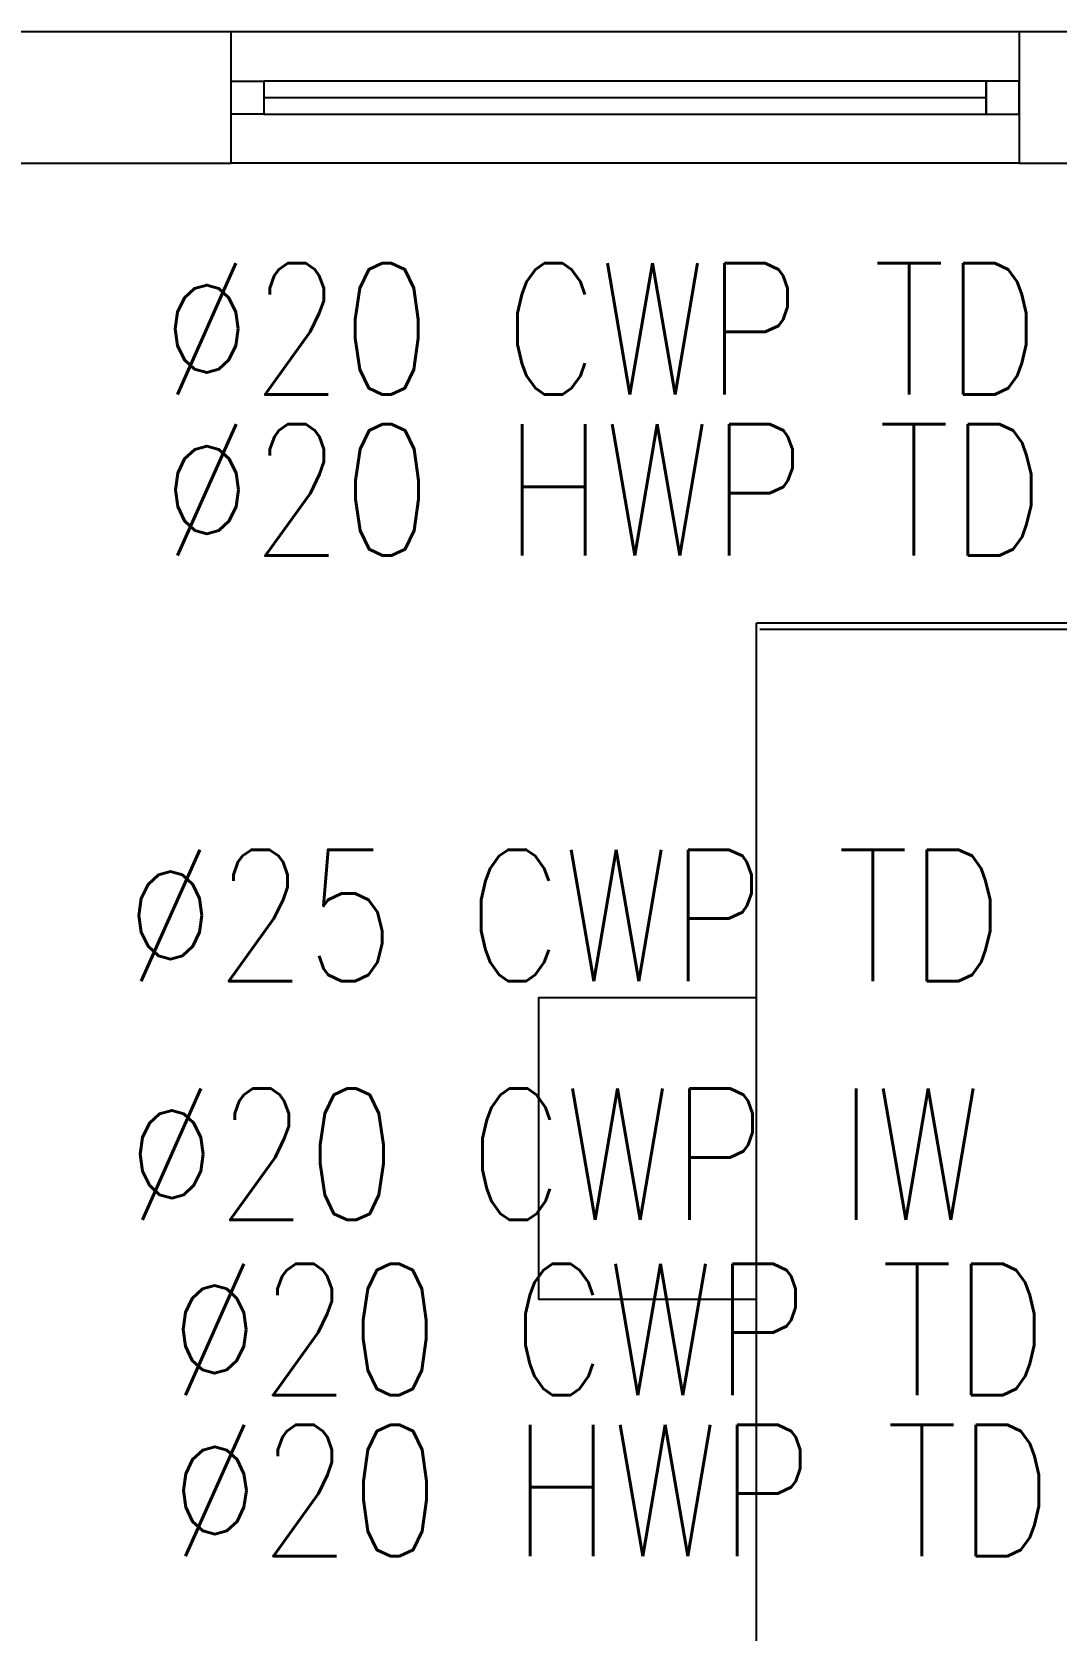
# Model space of a CAD drawing. Header units: metres. Extents: x -658 to -58, y -713 to -118.
# Drawn here: x -209.909 to -208.349, y -194.38 to -191.946 of the extents above; entities that cross this region are included whole.
import ezdxf
from ezdxf.enums import TextEntityAlignment as Align

# ---------------------------------------------------------------- set-up
doc = ezdxf.new("R2010")
doc.units = ezdxf.units.M
doc.header["$LTSCALE"] = 100
doc.layers.add('plan', color=8, linetype='Continuous')
doc.layers.add('WATER TEXT', color=3, linetype='Continuous')
doc.styles.add('TIMES', font='simplex.shx', dxfattribs={"width": 0.8, "height": 0.4})

# ---------------------------------------------------------------- blocks, each defined once
blk = doc.blocks.new('Contemporary_Office_Desk_16786 - Contemporary_Office_Desk_16786-V33-الدور الاول')
for p, q in [((0.23, 0.9318), (-0.23, 0.9318)), ((-0.23, 0.8921), (-0.23, 0.9318)), ((0.23, 0.9318), (0.23, 0.8921)), ((-0.23, 0.8322), (-0.23, 0.8921)), ((0.23, 0.8921), (0.23, 0.8322)), ((-0.23, 0.7518), (-0.23, 0.8322)), ((0.23, 0.8322), (0.23, 0.7518)), ((-0.23, 0.6), (-0.23, 0.7518)), ((0.23, 0.7518), (0.23, 0.6)), ((-0.8, 0.6), (-0.8, 0)), ((-0.8, 0.6), (-0.7, 0.6)), ((-0.79, 0.595), (-0.79, 0.005)), ((-0.7, 0.6), (0.7, 0.6)), ((0.7, 0.6), (0.8, 0.6)), ((0.79, 0.005), (0.79, 0.595)), ((0.8, 0), (0.8, 0.6)), ((-0.7, 0), (-0.8, 0)), ((0.7, 0), (-0.7, 0)), ((0.8, 0), (0.7, 0))]:
    blk.add_line(p, q)
blk = doc.blocks.new('*U119')
blk.add_line((1.15, 0), (0.05, 0))
for points in [[(0.05, 0.025), (0, 0.025), (0, -0.025), (0.05, -0.025)], [(1.15, -0.025), (1.15, 0.025), (0.05, 0.025), (0.05, -0.025)], [(1.15, 0.025), (1.2, 0.025), (1.2, -0.025), (1.15, -0.025)]]:
    blk.add_lwpolyline(points, close=True)
blk = doc.blocks.new('A$Cb06f5615')
at = {"layer": 'plan'}
for p, q in [((-21.4035, 19.3095), (-26.2035, 19.3095)), ((-21.4035, 19.1095), (-21.4035, 19.3095)), ((-20.2035, 19.3095), (-21.4035, 19.3095)), ((-19.0035, 19.3095), (-20.2035, 19.3095)), ((-20.2035, 19.3095), (-20.2035, 19.1095)), ((-23.8035, 19.1095), (-21.4035, 19.1095)), ((-20.2035, 19.1095), (-21.4035, 19.1095)), ((-20.2035, 19.1095), (-20.0035, 19.1095))]:
    blk.add_line(p, q, dxfattribs=at)
for name, p, rotation in [('*U119', (-20.2035, 19.2095), 180), ('Contemporary_Office_Desk_16786 - Contemporary_Office_Desk_16786-V33-الدور الاول', (-20.0035, 17.6095), 89.99999999999997)]:
    blk.add_blockref(name, p, dxfattribs=dict(at, rotation=rotation))

msp = doc.modelspace()

# ---------------------------------------------------------------- block references
at = {"layer": 'plan'}
msp.add_blockref('A$Cb06f5615', (-188.202, -211.2557), dxfattribs=at)

# ---------------------------------------------------------------- texts
at = {"layer": 'WATER TEXT', "color": 3, "style": 'TIMES', "width": 0.8}
for s, p in [('∅20 CWP TD', (-209.0426, -192.3983)), ('∅20 HWP TD', (-209.0388, -192.6435)), ('∅25 CWP TD', (-209.0978, -193.2913, 648.2397)), ('∅20 CWP IW', (-209.113, -193.6551, 648.2397)), ('∅20 CWP TD', (-209.0305, -193.9218)), ('∅20 HWP TD', (-209.0267, -194.167))]:
    msp.add_text(s, height=0.2, dxfattribs=at).set_placement(p, align=Align.MIDDLE_CENTER)

doc.saveas('drawing.dxf')
